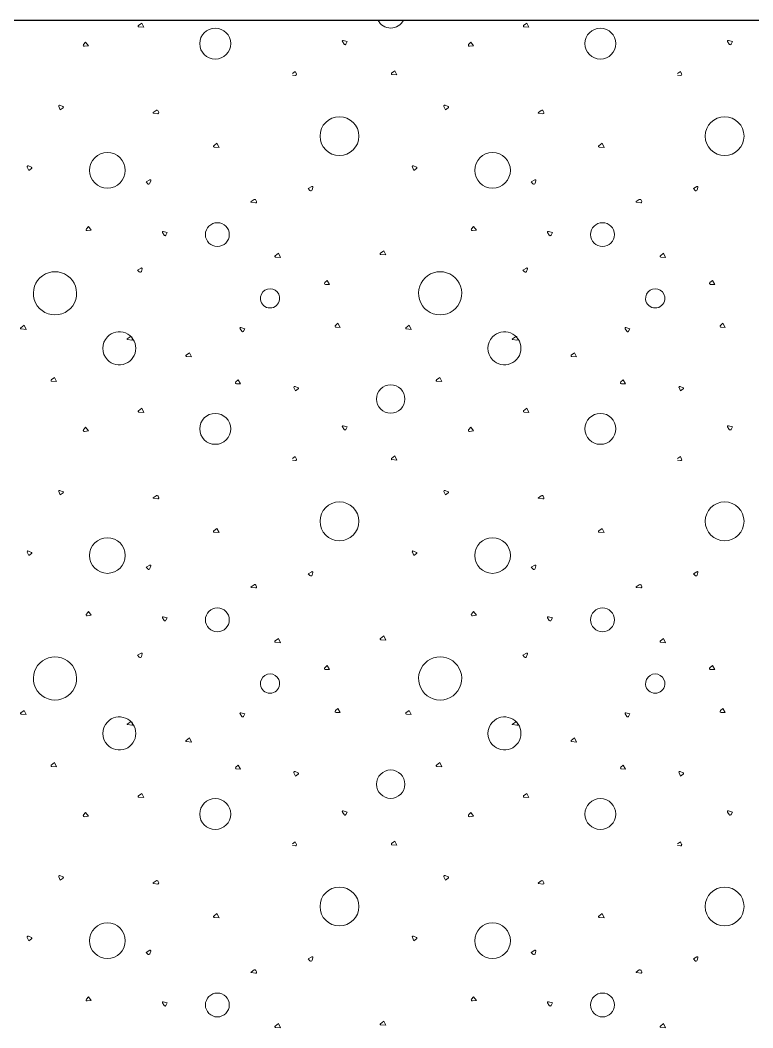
# Model space of a CAD drawing. Header units: millimetres. Extents: x 15 to 2176, y 3 to 641.
# Drawn here: x 1816.34 to 1846.78, y 46.22 to 88.07 of the extents above; entities that cross this region are included whole.
import ezdxf
from ezdxf.xclip import XClip

# ---------------------------------------------------------------- set-up
doc = ezdxf.new("R2010")
doc.units = ezdxf.units.MM
doc.header["$MEASUREMENT"] = 0
doc.header["$XCLIPFRAME"] = 0
doc.layers.add('A--------P-', color=7, linetype='Continuous')
doc.layers.add('A-01SF-----', color=7, linetype='Continuous')
doc.layers.add('A-L-10--EF-', color=4, linetype='Continuous', lineweight=0)

# ---------------------------------------------------------------- blocks, each defined once
blk = doc.blocks.new('*X12')
at = {"layer": 'A-L-10--EF-'}
for p, q in [((1821.257, 87.847), (1821.392, 87.953)), ((1821.392, 87.953), (1821.477, 87.778)), ((1837.257, 87.847), (1837.392, 87.953)), ((1837.392, 87.953), (1837.477, 87.778)), ((1821.477, 87.778), (1821.272, 87.796)), ((1837.477, 87.778), (1837.272, 87.796)), ((1818.973, 87.058), (1819.059, 87.162)), ((1819.059, 87.162), (1819.179, 87.009)), ((1829.799, 87.072), (1829.729, 87.182)), ((1829.761, 87.225), (1829.927, 87.181)), ((1829.927, 87.181), (1829.874, 87.076)), ((1834.973, 87.058), (1835.059, 87.162)), ((1835.059, 87.162), (1835.179, 87.009)), ((1845.799, 87.072), (1845.729, 87.182)), ((1845.761, 87.225), (1845.927, 87.181)), ((1845.927, 87.181), (1845.874, 87.076)), ((1819.179, 87.009), (1819.011, 86.988)), ((1835.179, 87.009), (1835.011, 86.988)), ((1827.652, 85.862), (1827.772, 85.947)), ((1827.772, 85.947), (1827.819, 85.839)), ((1831.772, 85.869), (1831.907, 85.974)), ((1831.992, 85.8), (1831.787, 85.818)), ((1831.907, 85.974), (1831.992, 85.8)), ((1843.652, 85.862), (1843.772, 85.947)), ((1843.772, 85.947), (1843.819, 85.839)), ((1827.773, 85.779), (1827.652, 85.795)), ((1843.773, 85.779), (1843.652, 85.795)), ((1817.946, 84.492), (1818.008, 84.351)), ((1818.119, 84.484), (1817.994, 84.539)), ((1818.008, 84.351), (1818.124, 84.435)), ((1821.869, 84.236), (1821.991, 84.322)), ((1822.058, 84.189), (1821.874, 84.214)), ((1822.07, 84.299), (1822.096, 84.239)), ((1833.946, 84.492), (1834.008, 84.351)), ((1834.119, 84.484), (1833.994, 84.539)), ((1834.008, 84.351), (1834.124, 84.435)), ((1837.869, 84.236), (1837.991, 84.322)), ((1838.058, 84.189), (1837.874, 84.214)), ((1838.07, 84.299), (1838.096, 84.239)), ((1824.382, 82.857), (1824.517, 82.962)), ((1824.517, 82.962), (1824.602, 82.788)), ((1840.382, 82.857), (1840.517, 82.962)), ((1840.517, 82.962), (1840.602, 82.788)), ((1824.602, 82.788), (1824.397, 82.805)), ((1840.602, 82.788), (1840.397, 82.805)), ((1816.634, 81.974), (1816.696, 81.834)), ((1816.807, 81.967), (1816.682, 82.022)), ((1816.696, 81.834), (1816.812, 81.917)), ((1832.634, 81.974), (1832.696, 81.834)), ((1832.807, 81.967), (1832.682, 82.022)), ((1832.696, 81.834), (1832.812, 81.917)), ((1821.722, 81.438), (1821.573, 81.352)), ((1821.573, 81.352), (1821.641, 81.277)), ((1821.731, 81.297), (1821.764, 81.404)), ((1837.722, 81.438), (1837.573, 81.352)), ((1837.573, 81.352), (1837.641, 81.277)), ((1837.731, 81.297), (1837.764, 81.404)), ((1828.457, 81.163), (1828.309, 81.077)), ((1828.309, 81.077), (1828.376, 81.002)), ((1828.466, 81.022), (1828.499, 81.129)), ((1844.457, 81.163), (1844.309, 81.077)), ((1844.309, 81.077), (1844.376, 81.002)), ((1844.466, 81.022), (1844.499, 81.129)), ((1825.935, 80.536), (1826.057, 80.621)), ((1826.124, 80.489), (1825.941, 80.514)), ((1826.136, 80.599), (1826.162, 80.539)), ((1841.935, 80.536), (1842.057, 80.621)), ((1842.124, 80.489), (1841.941, 80.514)), ((1842.136, 80.599), (1842.162, 80.539)), ((1819.091, 79.402), (1819.177, 79.506)), ((1819.297, 79.353), (1819.129, 79.332)), ((1819.177, 79.506), (1819.297, 79.353)), ((1822.323, 79.141), (1822.254, 79.251)), ((1822.286, 79.294), (1822.451, 79.25)), ((1822.451, 79.25), (1822.398, 79.145)), ((1835.091, 79.402), (1835.177, 79.506)), ((1835.297, 79.353), (1835.129, 79.332)), ((1835.177, 79.506), (1835.297, 79.353)), ((1838.323, 79.141), (1838.254, 79.251)), ((1838.286, 79.294), (1838.451, 79.25)), ((1838.451, 79.25), (1838.398, 79.145)), ((1826.936, 78.286), (1827.071, 78.391)), ((1827.071, 78.391), (1827.156, 78.216)), ((1831.31, 78.39), (1831.446, 78.495)), ((1831.531, 78.321), (1831.326, 78.338)), ((1831.446, 78.495), (1831.531, 78.321)), ((1842.936, 78.286), (1843.071, 78.391)), ((1843.071, 78.391), (1843.156, 78.216)), ((1827.156, 78.216), (1826.951, 78.234)), ((1843.156, 78.216), (1842.951, 78.234)), ((1821.371, 77.779), (1821.223, 77.693)), ((1821.223, 77.693), (1821.29, 77.618)), ((1821.38, 77.638), (1821.413, 77.746)), ((1837.371, 77.779), (1837.223, 77.693)), ((1837.223, 77.693), (1837.29, 77.618)), ((1837.38, 77.638), (1837.413, 77.746)), ((1828.996, 77.175), (1829.098, 77.264)), ((1829.193, 77.095), (1829.024, 77.099)), ((1829.098, 77.264), (1829.193, 77.095)), ((1844.996, 77.175), (1845.098, 77.264)), ((1845.193, 77.095), (1845.024, 77.099)), ((1845.098, 77.264), (1845.193, 77.095)), ((1816.369, 75.3), (1816.505, 75.405)), ((1816.505, 75.405), (1816.59, 75.231)), ((1829.437, 75.394), (1829.538, 75.483)), ((1829.538, 75.483), (1829.633, 75.314)), ((1832.369, 75.3), (1832.505, 75.405)), ((1832.505, 75.405), (1832.59, 75.231)), ((1845.437, 75.394), (1845.538, 75.483)), ((1845.538, 75.483), (1845.633, 75.314)), ((1816.59, 75.231), (1816.385, 75.249)), ((1825.544, 75.149), (1825.475, 75.258)), ((1825.506, 75.302), (1825.672, 75.258)), ((1825.672, 75.258), (1825.619, 75.153)), ((1829.633, 75.314), (1829.464, 75.319)), ((1832.59, 75.231), (1832.385, 75.249)), ((1841.544, 75.149), (1841.475, 75.258)), ((1841.506, 75.302), (1841.672, 75.258)), ((1841.672, 75.258), (1841.619, 75.153)), ((1845.633, 75.314), (1845.464, 75.319)), ((1820.79, 74.834), (1820.912, 74.92)), ((1820.978, 74.787), (1820.795, 74.812)), ((1820.991, 74.897), (1821.016, 74.837)), ((1836.79, 74.834), (1836.912, 74.92)), ((1836.978, 74.787), (1836.795, 74.812)), ((1836.991, 74.897), (1837.016, 74.837)), ((1823.235, 74.155), (1823.371, 74.261)), ((1823.456, 74.086), (1823.251, 74.104)), ((1823.371, 74.261), (1823.456, 74.086)), ((1839.235, 74.155), (1839.371, 74.261)), ((1839.456, 74.086), (1839.251, 74.104)), ((1839.371, 74.261), (1839.456, 74.086)), ((1817.635, 73.127), (1817.77, 73.232)), ((1817.855, 73.058), (1817.65, 73.075)), ((1817.77, 73.232), (1817.855, 73.058)), ((1825.296, 73.045), (1825.397, 73.134)), ((1825.492, 72.965), (1825.323, 72.969)), ((1825.397, 73.134), (1825.492, 72.965)), ((1827.884, 72.804), (1827.759, 72.859)), ((1833.635, 73.127), (1833.77, 73.232)), ((1833.855, 73.058), (1833.65, 73.075)), ((1833.77, 73.232), (1833.855, 73.058)), ((1841.296, 73.045), (1841.397, 73.134)), ((1841.492, 72.965), (1841.323, 72.969)), ((1841.397, 73.134), (1841.492, 72.965)), ((1843.884, 72.804), (1843.759, 72.859)), ((1827.712, 72.811), (1827.773, 72.671)), ((1827.773, 72.671), (1827.889, 72.754)), ((1843.712, 72.811), (1843.773, 72.671)), ((1843.773, 72.671), (1843.889, 72.754)), ((1821.257, 71.847), (1821.392, 71.953)), ((1821.477, 71.778), (1821.272, 71.796)), ((1821.392, 71.953), (1821.477, 71.778)), ((1837.257, 71.847), (1837.392, 71.953)), ((1837.477, 71.778), (1837.272, 71.796)), ((1837.392, 71.953), (1837.477, 71.778)), ((1818.973, 71.058), (1819.059, 71.162)), ((1819.059, 71.162), (1819.179, 71.009)), ((1829.799, 71.072), (1829.729, 71.182)), ((1829.761, 71.225), (1829.927, 71.181)), ((1829.927, 71.181), (1829.874, 71.076)), ((1834.973, 71.058), (1835.059, 71.162)), ((1835.059, 71.162), (1835.179, 71.009)), ((1845.799, 71.072), (1845.729, 71.182)), ((1845.761, 71.225), (1845.927, 71.181)), ((1845.927, 71.181), (1845.874, 71.076)), ((1819.179, 71.009), (1819.011, 70.988)), ((1835.179, 71.009), (1835.011, 70.988)), ((1827.652, 69.862), (1827.772, 69.947)), ((1827.772, 69.947), (1827.819, 69.839)), ((1831.772, 69.869), (1831.907, 69.974)), ((1831.907, 69.974), (1831.992, 69.8)), ((1843.652, 69.862), (1843.772, 69.947)), ((1843.772, 69.947), (1843.819, 69.839)), ((1827.773, 69.779), (1827.652, 69.795)), ((1831.992, 69.8), (1831.787, 69.818)), ((1843.773, 69.779), (1843.652, 69.795)), ((1817.946, 68.492), (1818.008, 68.351)), ((1818.119, 68.484), (1817.994, 68.539)), ((1818.008, 68.351), (1818.124, 68.435)), ((1821.869, 68.236), (1821.991, 68.322)), ((1822.07, 68.299), (1822.096, 68.239)), ((1833.946, 68.492), (1834.008, 68.351)), ((1834.119, 68.484), (1833.994, 68.539)), ((1834.008, 68.351), (1834.124, 68.435)), ((1837.869, 68.236), (1837.991, 68.322)), ((1838.07, 68.299), (1838.096, 68.239)), ((1822.058, 68.189), (1821.874, 68.214)), ((1838.058, 68.189), (1837.874, 68.214)), ((1824.382, 66.857), (1824.517, 66.962)), ((1824.602, 66.788), (1824.397, 66.805)), ((1824.517, 66.962), (1824.602, 66.788)), ((1840.382, 66.857), (1840.517, 66.962)), ((1840.602, 66.788), (1840.397, 66.805)), ((1840.517, 66.962), (1840.602, 66.788)), ((1816.634, 65.974), (1816.696, 65.834)), ((1816.807, 65.967), (1816.682, 66.022)), ((1816.696, 65.834), (1816.812, 65.917)), ((1832.634, 65.974), (1832.696, 65.834)), ((1832.807, 65.967), (1832.682, 66.022)), ((1832.696, 65.834), (1832.812, 65.917)), ((1821.722, 65.438), (1821.573, 65.352)), ((1821.573, 65.352), (1821.641, 65.277)), ((1821.731, 65.297), (1821.764, 65.404)), ((1837.722, 65.438), (1837.573, 65.352)), ((1837.573, 65.352), (1837.641, 65.277)), ((1837.731, 65.297), (1837.764, 65.404)), ((1828.457, 65.163), (1828.309, 65.077)), ((1828.309, 65.077), (1828.376, 65.002)), ((1828.466, 65.022), (1828.499, 65.129)), ((1844.457, 65.163), (1844.309, 65.077)), ((1844.309, 65.077), (1844.376, 65.002)), ((1844.466, 65.022), (1844.499, 65.129)), ((1825.935, 64.536), (1826.057, 64.621)), ((1826.124, 64.489), (1825.941, 64.514)), ((1826.136, 64.599), (1826.162, 64.539)), ((1841.935, 64.536), (1842.057, 64.621)), ((1842.124, 64.489), (1841.941, 64.514)), ((1842.136, 64.599), (1842.162, 64.539)), ((1819.091, 63.402), (1819.177, 63.506)), ((1819.297, 63.353), (1819.129, 63.332)), ((1819.177, 63.506), (1819.297, 63.353)), ((1822.323, 63.141), (1822.254, 63.251)), ((1822.286, 63.294), (1822.451, 63.25)), ((1822.451, 63.25), (1822.398, 63.145)), ((1835.091, 63.402), (1835.177, 63.506)), ((1835.297, 63.353), (1835.129, 63.332)), ((1835.177, 63.506), (1835.297, 63.353)), ((1838.323, 63.141), (1838.254, 63.251)), ((1838.286, 63.294), (1838.451, 63.25)), ((1838.451, 63.25), (1838.398, 63.145)), ((1826.936, 62.286), (1827.071, 62.391)), ((1827.071, 62.391), (1827.156, 62.216)), ((1831.31, 62.39), (1831.446, 62.495)), ((1831.446, 62.495), (1831.531, 62.321)), ((1842.936, 62.286), (1843.071, 62.391)), ((1843.071, 62.391), (1843.156, 62.216)), ((1827.156, 62.216), (1826.951, 62.234)), ((1831.531, 62.321), (1831.326, 62.338)), ((1843.156, 62.216), (1842.951, 62.234)), ((1821.371, 61.779), (1821.223, 61.693)), ((1821.223, 61.693), (1821.29, 61.618)), ((1821.38, 61.638), (1821.413, 61.746)), ((1837.371, 61.779), (1837.223, 61.693)), ((1837.223, 61.693), (1837.29, 61.618)), ((1837.38, 61.638), (1837.413, 61.746)), ((1828.996, 61.175), (1829.098, 61.264)), ((1829.098, 61.264), (1829.193, 61.095)), ((1844.996, 61.175), (1845.098, 61.264)), ((1845.098, 61.264), (1845.193, 61.095)), ((1829.193, 61.095), (1829.024, 61.099)), ((1845.193, 61.095), (1845.024, 61.099)), ((1829.437, 59.394), (1829.538, 59.483)), ((1829.538, 59.483), (1829.633, 59.314)), ((1845.437, 59.394), (1845.538, 59.483)), ((1845.538, 59.483), (1845.633, 59.314)), ((1816.369, 59.3), (1816.505, 59.405)), ((1816.59, 59.231), (1816.385, 59.249)), ((1816.505, 59.405), (1816.59, 59.231)), ((1825.544, 59.149), (1825.475, 59.258)), ((1825.506, 59.302), (1825.672, 59.258)), ((1825.672, 59.258), (1825.619, 59.153)), ((1829.633, 59.314), (1829.464, 59.319)), ((1832.369, 59.3), (1832.505, 59.405)), ((1832.59, 59.231), (1832.385, 59.249)), ((1832.505, 59.405), (1832.59, 59.231)), ((1841.544, 59.149), (1841.475, 59.258)), ((1841.506, 59.302), (1841.672, 59.258)), ((1841.672, 59.258), (1841.619, 59.153)), ((1845.633, 59.314), (1845.464, 59.319)), ((1820.79, 58.834), (1820.912, 58.92)), ((1820.978, 58.787), (1820.795, 58.812)), ((1820.991, 58.897), (1821.016, 58.837)), ((1836.79, 58.834), (1836.912, 58.92)), ((1836.978, 58.787), (1836.795, 58.812)), ((1836.991, 58.897), (1837.016, 58.837)), ((1823.235, 58.155), (1823.371, 58.261)), ((1823.371, 58.261), (1823.456, 58.086)), ((1839.235, 58.155), (1839.371, 58.261)), ((1839.371, 58.261), (1839.456, 58.086)), ((1823.456, 58.086), (1823.251, 58.104)), ((1839.456, 58.086), (1839.251, 58.104)), ((1817.635, 57.127), (1817.77, 57.232)), ((1817.855, 57.058), (1817.65, 57.075)), ((1817.77, 57.232), (1817.855, 57.058)), ((1825.296, 57.045), (1825.397, 57.134)), ((1825.492, 56.965), (1825.323, 56.969)), ((1825.397, 57.134), (1825.492, 56.965)), ((1833.635, 57.127), (1833.77, 57.232)), ((1833.855, 57.058), (1833.65, 57.075)), ((1833.77, 57.232), (1833.855, 57.058)), ((1841.296, 57.045), (1841.397, 57.134)), ((1841.492, 56.965), (1841.323, 56.969)), ((1841.397, 57.134), (1841.492, 56.965)), ((1827.712, 56.811), (1827.773, 56.671)), ((1827.884, 56.804), (1827.759, 56.859)), ((1827.773, 56.671), (1827.889, 56.754)), ((1843.712, 56.811), (1843.773, 56.671)), ((1843.884, 56.804), (1843.759, 56.859)), ((1843.773, 56.671), (1843.889, 56.754)), ((1821.257, 55.847), (1821.392, 55.953)), ((1821.477, 55.778), (1821.272, 55.796)), ((1821.392, 55.953), (1821.477, 55.778)), ((1837.257, 55.847), (1837.392, 55.953)), ((1837.477, 55.778), (1837.272, 55.796)), ((1837.392, 55.953), (1837.477, 55.778)), ((1818.973, 55.058), (1819.059, 55.162)), ((1819.179, 55.009), (1819.011, 54.988)), ((1819.059, 55.162), (1819.179, 55.009)), ((1829.799, 55.072), (1829.729, 55.182)), ((1829.761, 55.225), (1829.927, 55.181)), ((1829.927, 55.181), (1829.874, 55.076)), ((1834.973, 55.058), (1835.059, 55.162)), ((1835.179, 55.009), (1835.011, 54.988)), ((1835.059, 55.162), (1835.179, 55.009)), ((1845.799, 55.072), (1845.729, 55.182)), ((1845.761, 55.225), (1845.927, 55.181)), ((1845.927, 55.181), (1845.874, 55.076)), ((1827.652, 53.862), (1827.772, 53.947)), ((1827.773, 53.779), (1827.652, 53.795)), ((1827.772, 53.947), (1827.819, 53.839)), ((1831.772, 53.869), (1831.907, 53.974)), ((1831.992, 53.8), (1831.787, 53.818)), ((1831.907, 53.974), (1831.992, 53.8)), ((1843.652, 53.862), (1843.772, 53.947)), ((1843.773, 53.779), (1843.652, 53.795)), ((1843.772, 53.947), (1843.819, 53.839)), ((1817.946, 52.492), (1818.008, 52.351)), ((1818.119, 52.484), (1817.994, 52.539)), ((1818.008, 52.351), (1818.124, 52.435)), ((1833.946, 52.492), (1834.008, 52.351)), ((1834.119, 52.484), (1833.994, 52.539)), ((1834.008, 52.351), (1834.124, 52.435)), ((1821.869, 52.236), (1821.991, 52.322)), ((1822.058, 52.189), (1821.874, 52.214)), ((1822.07, 52.299), (1822.096, 52.239)), ((1837.869, 52.236), (1837.991, 52.322)), ((1838.058, 52.189), (1837.874, 52.214)), ((1838.07, 52.299), (1838.096, 52.239)), ((1824.382, 50.857), (1824.517, 50.962)), ((1824.602, 50.788), (1824.397, 50.805)), ((1824.517, 50.962), (1824.602, 50.788)), ((1840.382, 50.857), (1840.517, 50.962)), ((1840.602, 50.788), (1840.397, 50.805)), ((1840.517, 50.962), (1840.602, 50.788)), ((1816.634, 49.974), (1816.696, 49.834)), ((1816.807, 49.967), (1816.682, 50.022)), ((1816.696, 49.834), (1816.812, 49.917)), ((1832.634, 49.974), (1832.696, 49.834)), ((1832.807, 49.967), (1832.682, 50.022)), ((1832.696, 49.834), (1832.812, 49.917)), ((1821.722, 49.438), (1821.573, 49.352)), ((1821.731, 49.297), (1821.764, 49.404)), ((1837.722, 49.438), (1837.573, 49.352)), ((1837.731, 49.297), (1837.764, 49.404)), ((1821.573, 49.352), (1821.641, 49.277)), ((1828.457, 49.163), (1828.309, 49.077)), ((1828.309, 49.077), (1828.376, 49.002)), ((1828.466, 49.022), (1828.499, 49.129)), ((1837.573, 49.352), (1837.641, 49.277)), ((1844.457, 49.163), (1844.309, 49.077)), ((1844.309, 49.077), (1844.376, 49.002)), ((1844.466, 49.022), (1844.499, 49.129)), ((1825.935, 48.536), (1826.057, 48.621)), ((1826.136, 48.599), (1826.162, 48.539)), ((1841.935, 48.536), (1842.057, 48.621)), ((1842.136, 48.599), (1842.162, 48.539)), ((1826.124, 48.489), (1825.941, 48.514)), ((1842.124, 48.489), (1841.941, 48.514)), ((1819.091, 47.402), (1819.177, 47.506)), ((1819.297, 47.353), (1819.129, 47.332)), ((1819.177, 47.506), (1819.297, 47.353)), ((1835.091, 47.402), (1835.177, 47.506)), ((1835.297, 47.353), (1835.129, 47.332)), ((1835.177, 47.506), (1835.297, 47.353)), ((1822.323, 47.141), (1822.254, 47.251)), ((1822.286, 47.294), (1822.451, 47.25)), ((1822.451, 47.25), (1822.398, 47.145)), ((1838.323, 47.141), (1838.254, 47.251)), ((1838.286, 47.294), (1838.451, 47.25)), ((1838.451, 47.25), (1838.398, 47.145)), ((1831.31, 46.39), (1831.446, 46.495)), ((1831.446, 46.495), (1831.531, 46.321)), ((1826.936, 46.286), (1827.071, 46.391)), ((1827.156, 46.216), (1826.951, 46.234)), ((1827.071, 46.391), (1827.156, 46.216)), ((1831.531, 46.321), (1831.326, 46.338)), ((1842.936, 46.286), (1843.071, 46.391)), ((1843.156, 46.216), (1842.951, 46.234)), ((1843.071, 46.391), (1843.156, 46.216))]:
    blk.add_line(p, q, dxfattribs=at)
for centre, radius in [((1824.445, 87.098), 0.643), ((1840.445, 87.098), 0.643), ((1829.605, 83.257), 0.807), ((1845.605, 83.257), 0.807), ((1824.533, 79.166), 0.496), ((1840.533, 79.166), 0.496), ((1831.735, 72.337), 0.59), ((1824.445, 71.098), 0.643), ((1840.445, 71.098), 0.643), ((1829.605, 67.257), 0.807), ((1845.605, 67.257), 0.807), ((1824.533, 63.166), 0.496), ((1840.533, 63.166), 0.496), ((1831.735, 56.337), 0.59), ((1824.445, 55.098), 0.643), ((1840.445, 55.098), 0.643), ((1829.605, 51.257), 0.807), ((1845.605, 51.257), 0.807), ((1824.533, 47.166), 0.496), ((1840.533, 47.166), 0.496)]:
    blk.add_circle(centre, radius, dxfattribs=at)
for centre, radius, start, end in [((1831.735, 88.337), 0.59, 206.4527, 333.5473), ((1821.275, 87.825), 0.0288, 127.9022, 265.0768), ((1837.275, 87.825), 0.0288, 127.9022, 265.0768), ((1829.753, 87.197), 0.0288, 75.2067, 212.3813), ((1829.835, 87.095), 0.0432, 212.3813, 333.2854), ((1845.753, 87.197), 0.0288, 75.2067, 212.3813), ((1845.835, 87.095), 0.0432, 212.3813, 333.2854), ((1819.006, 87.03), 0.0432, 140.1139, 277.2885), ((1835.006, 87.03), 0.0432, 140.1139, 277.2885), ((1827.779, 85.822), 0.0432, 262.2885, 23.1926), ((1831.789, 85.846), 0.0288, 127.9022, 265.0768), ((1843.779, 85.822), 0.0432, 262.2885, 23.1926), ((1817.979, 84.506), 0.036, 66.4475, 203.6221), ((1818.107, 84.458), 0.0288, 305.5434, 66.4475), ((1821.876, 84.226), 0.012, 125.1139, 262.2885), ((1822.021, 84.278), 0.0528, 23.1926, 125.1139), ((1822.062, 84.225), 0.036, 262.2885, 23.1926), ((1833.979, 84.506), 0.036, 66.4475, 203.6221), ((1834.107, 84.458), 0.0288, 305.5434, 66.4475), ((1837.876, 84.226), 0.012, 125.1139, 262.2885), ((1838.021, 84.278), 0.0528, 23.1926, 125.1139), ((1838.062, 84.225), 0.036, 262.2885, 23.1926), ((1819.966, 81.835), 0.74, 90, 270), ((1819.966, 81.835), 0.74, 270, 90), ((1824.4, 82.834), 0.0288, 127.9022, 265.0768), ((1835.966, 81.835), 0.74, 90, 270), ((1835.966, 81.835), 0.74, 270, 90), ((1840.4, 82.834), 0.0288, 127.9022, 265.0768), ((1816.667, 81.989), 0.036, 66.4475, 203.6221), ((1816.795, 81.941), 0.0288, 305.5434, 66.4475), ((1832.667, 81.989), 0.036, 66.4475, 203.6221), ((1832.795, 81.941), 0.0288, 305.5434, 66.4475), ((1821.68, 81.312), 0.0528, 221.9213, 342.8254), ((1821.736, 81.413), 0.0288, 342.8254, 120), ((1837.68, 81.312), 0.0528, 221.9213, 342.8254), ((1837.736, 81.413), 0.0288, 342.8254, 120), ((1828.416, 81.037), 0.0528, 221.9213, 342.8254), ((1828.472, 81.138), 0.0288, 342.8254, 120), ((1844.416, 81.037), 0.0528, 221.9213, 342.8254), ((1844.472, 81.138), 0.0288, 342.8254, 120), ((1825.942, 80.526), 0.012, 125.1139, 262.2885), ((1826.088, 80.578), 0.0528, 23.1926, 125.1139), ((1826.129, 80.525), 0.036, 262.2885, 23.1926), ((1841.942, 80.526), 0.012, 125.1139, 262.2885), ((1842.088, 80.578), 0.0528, 23.1926, 125.1139), ((1842.129, 80.525), 0.036, 262.2885, 23.1926), ((1819.124, 79.375), 0.0432, 140.1139, 277.2885), ((1822.278, 79.266), 0.0288, 75.2067, 212.3813), ((1822.36, 79.164), 0.0432, 212.3813, 333.2854), ((1835.124, 79.375), 0.0432, 140.1139, 277.2885), ((1838.278, 79.266), 0.0288, 75.2067, 212.3813), ((1838.36, 79.164), 0.0432, 212.3813, 333.2854), ((1826.953, 78.263), 0.0288, 127.9022, 265.0768), ((1831.328, 78.367), 0.0288, 127.9022, 265.0768), ((1842.953, 78.263), 0.0288, 127.9022, 265.0768), ((1817.789, 76.727), 0.897, 343.6089, 196.3911), ((1821.33, 77.654), 0.0528, 221.9213, 342.8254), ((1821.386, 77.754), 0.0288, 342.8254, 120), ((1833.789, 76.727), 0.897, 343.6089, 196.3911), ((1837.33, 77.654), 0.0528, 221.9213, 342.8254), ((1837.386, 77.754), 0.0288, 342.8254, 120), ((1829.025, 77.143), 0.0432, 131.2386, 268.4132), ((1845.025, 77.143), 0.0432, 131.2386, 268.4132), ((1826.722, 76.518), 0.4, 353.7067, 186.2933), ((1842.722, 76.518), 0.4, 353.7067, 186.2933), ((1817.789, 76.727), 0.897, 196.3911, 343.6089), ((1826.722, 76.518), 0.4, 186.2933, 353.7067), ((1833.789, 76.727), 0.897, 196.3911, 343.6089), ((1842.722, 76.518), 0.4, 186.2933, 353.7067), ((1829.465, 75.362), 0.0432, 131.2386, 268.4132), ((1845.465, 75.362), 0.0432, 131.2386, 268.4132), ((1816.387, 75.277), 0.0288, 127.9022, 265.0768), ((1820.46, 74.445), 0.686, 223.8713, 136.1287), ((1820.942, 74.876), 0.0528, 23.1926, 125.1139), ((1825.499, 75.274), 0.0288, 75.2067, 212.3813), ((1825.581, 75.172), 0.0432, 212.3813, 333.2854), ((1832.387, 75.277), 0.0288, 127.9022, 265.0768), ((1836.46, 74.445), 0.686, 223.8713, 136.1287), ((1836.942, 74.876), 0.0528, 23.1926, 125.1139), ((1841.499, 75.274), 0.0288, 75.2067, 212.3813), ((1841.581, 75.172), 0.0432, 212.3813, 333.2854), ((1820.46, 74.445), 0.686, 136.1287, 223.8713), ((1820.797, 74.824), 0.012, 125.1139, 262.2885), ((1820.983, 74.823), 0.036, 262.2885, 23.1926), ((1836.46, 74.445), 0.686, 136.1287, 223.8713), ((1836.797, 74.824), 0.012, 125.1139, 262.2885), ((1836.983, 74.823), 0.036, 262.2885, 23.1926), ((1823.253, 74.133), 0.0288, 127.9022, 265.0768), ((1839.253, 74.133), 0.0288, 127.9022, 265.0768), ((1817.653, 73.104), 0.0288, 127.9022, 265.0768), ((1825.325, 73.013), 0.0432, 131.2386, 268.4132), ((1827.744, 72.826), 0.036, 66.4475, 203.6221), ((1833.653, 73.104), 0.0288, 127.9022, 265.0768), ((1841.325, 73.013), 0.0432, 131.2386, 268.4132), ((1843.744, 72.826), 0.036, 66.4475, 203.6221), ((1827.873, 72.778), 0.0288, 305.5434, 66.4475), ((1843.873, 72.778), 0.0288, 305.5434, 66.4475), ((1821.275, 71.825), 0.0288, 127.9022, 265.0768), ((1837.275, 71.825), 0.0288, 127.9022, 265.0768), ((1829.753, 71.197), 0.0288, 75.2067, 212.3813), ((1845.753, 71.197), 0.0288, 75.2067, 212.3813), ((1819.006, 71.03), 0.0432, 140.1139, 277.2885), ((1829.835, 71.095), 0.0432, 212.3813, 333.2854), ((1835.006, 71.03), 0.0432, 140.1139, 277.2885), ((1845.835, 71.095), 0.0432, 212.3813, 333.2854), ((1827.779, 69.822), 0.0432, 262.2885, 23.1926), ((1831.789, 69.846), 0.0288, 127.9022, 265.0768), ((1843.779, 69.822), 0.0432, 262.2885, 23.1926), ((1817.979, 68.506), 0.036, 66.4475, 203.6221), ((1818.107, 68.458), 0.0288, 305.5434, 66.4475), ((1821.876, 68.226), 0.012, 125.1139, 262.2885), ((1822.021, 68.278), 0.0528, 23.1926, 125.1139), ((1822.062, 68.225), 0.036, 262.2885, 23.1926), ((1833.979, 68.506), 0.036, 66.4475, 203.6221), ((1834.107, 68.458), 0.0288, 305.5434, 66.4475), ((1837.876, 68.226), 0.012, 125.1139, 262.2885), ((1838.021, 68.278), 0.0528, 23.1926, 125.1139), ((1838.062, 68.225), 0.036, 262.2885, 23.1926), ((1819.966, 65.835), 0.74, 90, 270), ((1819.966, 65.835), 0.74, 270, 90), ((1824.4, 66.834), 0.0288, 127.9022, 265.0768), ((1835.966, 65.835), 0.74, 90, 270), ((1835.966, 65.835), 0.74, 270, 90), ((1840.4, 66.834), 0.0288, 127.9022, 265.0768), ((1816.667, 65.989), 0.036, 66.4475, 203.6221), ((1816.795, 65.941), 0.0288, 305.5434, 66.4475), ((1832.667, 65.989), 0.036, 66.4475, 203.6221), ((1832.795, 65.941), 0.0288, 305.5434, 66.4475), ((1821.736, 65.413), 0.0288, 342.8254, 120), ((1837.736, 65.413), 0.0288, 342.8254, 120), ((1821.68, 65.312), 0.0528, 221.9213, 342.8254), ((1828.416, 65.037), 0.0528, 221.9213, 342.8254), ((1828.472, 65.138), 0.0288, 342.8254, 120), ((1837.68, 65.312), 0.0528, 221.9213, 342.8254), ((1844.416, 65.037), 0.0528, 221.9213, 342.8254), ((1844.472, 65.138), 0.0288, 342.8254, 120), ((1825.942, 64.526), 0.012, 125.1139, 262.2885), ((1826.088, 64.578), 0.0528, 23.1926, 125.1139), ((1826.129, 64.525), 0.036, 262.2885, 23.1926), ((1841.942, 64.526), 0.012, 125.1139, 262.2885), ((1842.088, 64.578), 0.0528, 23.1926, 125.1139), ((1842.129, 64.525), 0.036, 262.2885, 23.1926), ((1819.124, 63.375), 0.0432, 140.1139, 277.2885), ((1822.278, 63.266), 0.0288, 75.2067, 212.3813), ((1835.124, 63.375), 0.0432, 140.1139, 277.2885), ((1838.278, 63.266), 0.0288, 75.2067, 212.3813), ((1822.36, 63.164), 0.0432, 212.3813, 333.2854), ((1838.36, 63.164), 0.0432, 212.3813, 333.2854), ((1831.328, 62.367), 0.0288, 127.9022, 265.0768), ((1826.953, 62.263), 0.0288, 127.9022, 265.0768), ((1842.953, 62.263), 0.0288, 127.9022, 265.0768), ((1817.789, 60.727), 0.897, 343.6089, 196.3911), ((1821.33, 61.654), 0.0528, 221.9213, 342.8254), ((1821.386, 61.754), 0.0288, 342.8254, 120), ((1833.789, 60.727), 0.897, 343.6089, 196.3911), ((1837.33, 61.654), 0.0528, 221.9213, 342.8254), ((1837.386, 61.754), 0.0288, 342.8254, 120), ((1829.025, 61.143), 0.0432, 131.2386, 268.4132), ((1845.025, 61.143), 0.0432, 131.2386, 268.4132), ((1826.722, 60.518), 0.4, 353.7067, 186.2933), ((1842.722, 60.518), 0.4, 353.7067, 186.2933), ((1817.789, 60.727), 0.897, 196.3911, 343.6089), ((1826.722, 60.518), 0.4, 186.2933, 353.7067), ((1833.789, 60.727), 0.897, 196.3911, 343.6089), ((1842.722, 60.518), 0.4, 186.2933, 353.7067), ((1816.387, 59.277), 0.0288, 127.9022, 265.0768), ((1820.46, 58.445), 0.686, 223.8713, 136.1287), ((1825.499, 59.274), 0.0288, 75.2067, 212.3813), ((1825.581, 59.172), 0.0432, 212.3813, 333.2854), ((1829.465, 59.362), 0.0432, 131.2386, 268.4132), ((1832.387, 59.277), 0.0288, 127.9022, 265.0768), ((1836.46, 58.445), 0.686, 223.8713, 136.1287), ((1841.499, 59.274), 0.0288, 75.2067, 212.3813), ((1841.581, 59.172), 0.0432, 212.3813, 333.2854), ((1845.465, 59.362), 0.0432, 131.2386, 268.4132), ((1820.46, 58.445), 0.686, 136.1287, 223.8713), ((1820.797, 58.824), 0.012, 125.1139, 262.2885), ((1820.942, 58.876), 0.0528, 23.1926, 125.1139), ((1820.983, 58.823), 0.036, 262.2885, 23.1926), ((1836.46, 58.445), 0.686, 136.1287, 223.8713), ((1836.797, 58.824), 0.012, 125.1139, 262.2885), ((1836.942, 58.876), 0.0528, 23.1926, 125.1139), ((1836.983, 58.823), 0.036, 262.2885, 23.1926), ((1823.253, 58.133), 0.0288, 127.9022, 265.0768), ((1839.253, 58.133), 0.0288, 127.9022, 265.0768), ((1817.653, 57.104), 0.0288, 127.9022, 265.0768), ((1825.325, 57.013), 0.0432, 131.2386, 268.4132), ((1833.653, 57.104), 0.0288, 127.9022, 265.0768), ((1841.325, 57.013), 0.0432, 131.2386, 268.4132), ((1827.744, 56.826), 0.036, 66.4475, 203.6221), ((1827.873, 56.778), 0.0288, 305.5434, 66.4475), ((1843.744, 56.826), 0.036, 66.4475, 203.6221), ((1843.873, 56.778), 0.0288, 305.5434, 66.4475), ((1821.275, 55.825), 0.0288, 127.9022, 265.0768), ((1837.275, 55.825), 0.0288, 127.9022, 265.0768), ((1819.006, 55.03), 0.0432, 140.1139, 277.2885), ((1829.753, 55.197), 0.0288, 75.2067, 212.3813), ((1829.835, 55.095), 0.0432, 212.3813, 333.2854), ((1835.006, 55.03), 0.0432, 140.1139, 277.2885), ((1845.753, 55.197), 0.0288, 75.2067, 212.3813), ((1845.835, 55.095), 0.0432, 212.3813, 333.2854), ((1827.779, 53.822), 0.0432, 262.2885, 23.1926), ((1831.789, 53.846), 0.0288, 127.9022, 265.0768), ((1843.779, 53.822), 0.0432, 262.2885, 23.1926), ((1817.979, 52.506), 0.036, 66.4475, 203.6221), ((1818.107, 52.458), 0.0288, 305.5434, 66.4475), ((1822.021, 52.278), 0.0528, 23.1926, 125.1139), ((1833.979, 52.506), 0.036, 66.4475, 203.6221), ((1834.107, 52.458), 0.0288, 305.5434, 66.4475), ((1838.021, 52.278), 0.0528, 23.1926, 125.1139), ((1821.876, 52.226), 0.012, 125.1139, 262.2885), ((1822.062, 52.225), 0.036, 262.2885, 23.1926), ((1837.876, 52.226), 0.012, 125.1139, 262.2885), ((1838.062, 52.225), 0.036, 262.2885, 23.1926), ((1824.4, 50.834), 0.0288, 127.9022, 265.0768), ((1840.4, 50.834), 0.0288, 127.9022, 265.0768), ((1819.966, 49.835), 0.74, 90, 270), ((1819.966, 49.835), 0.74, 270, 90), ((1835.966, 49.835), 0.74, 90, 270), ((1835.966, 49.835), 0.74, 270, 90), ((1816.667, 49.989), 0.036, 66.4475, 203.6221), ((1816.795, 49.941), 0.0288, 305.5434, 66.4475), ((1832.667, 49.989), 0.036, 66.4475, 203.6221), ((1832.795, 49.941), 0.0288, 305.5434, 66.4475), ((1821.736, 49.413), 0.0288, 342.8254, 120), ((1837.736, 49.413), 0.0288, 342.8254, 120), ((1821.68, 49.312), 0.0528, 221.9213, 342.8254), ((1828.416, 49.037), 0.0528, 221.9213, 342.8254), ((1828.472, 49.138), 0.0288, 342.8254, 120), ((1837.68, 49.312), 0.0528, 221.9213, 342.8254), ((1844.416, 49.037), 0.0528, 221.9213, 342.8254), ((1844.472, 49.138), 0.0288, 342.8254, 120), ((1826.088, 48.578), 0.0528, 23.1926, 125.1139), ((1842.088, 48.578), 0.0528, 23.1926, 125.1139), ((1825.942, 48.526), 0.012, 125.1139, 262.2885), ((1826.129, 48.525), 0.036, 262.2885, 23.1926), ((1841.942, 48.526), 0.012, 125.1139, 262.2885), ((1842.129, 48.525), 0.036, 262.2885, 23.1926), ((1819.124, 47.375), 0.0432, 140.1139, 277.2885), ((1835.124, 47.375), 0.0432, 140.1139, 277.2885), ((1822.278, 47.266), 0.0288, 75.2067, 212.3813), ((1822.36, 47.164), 0.0432, 212.3813, 333.2854), ((1838.278, 47.266), 0.0288, 75.2067, 212.3813), ((1838.36, 47.164), 0.0432, 212.3813, 333.2854), ((1826.953, 46.263), 0.0288, 127.9022, 265.0768), ((1831.328, 46.367), 0.0288, 127.9022, 265.0768), ((1842.953, 46.263), 0.0288, 127.9022, 265.0768)]:
    blk.add_arc(centre, radius, start, end, dxfattribs=at)
blk = doc.blocks.new('Drawing_4_4', base_point=(1874.468, 329.559))
at = {"layer": 'A-01SF-----'}
blk.add_line((1763.566, 88.074), (2031.428, 88.074), dxfattribs=at)
at = {"layer": 'A-L-10--EF-'}
blk.add_line((1763.566, 88.074), (1933.307, 88.074), dxfattribs=at)
blk.add_blockref('*X12', (0, 0))

msp = doc.modelspace()

# ---------------------------------------------------------------- block references
at = {"layer": 'A--------P-'}
ref = msp.add_blockref('Drawing_4_4', (1874.468, 329.559), dxfattribs=at)
XClip(ref).set_block_clipping_path([(1621.1657714889, 18.4741086751), (2127.7704267137, 640.6436337123)])

doc.saveas('drawing.dxf')
